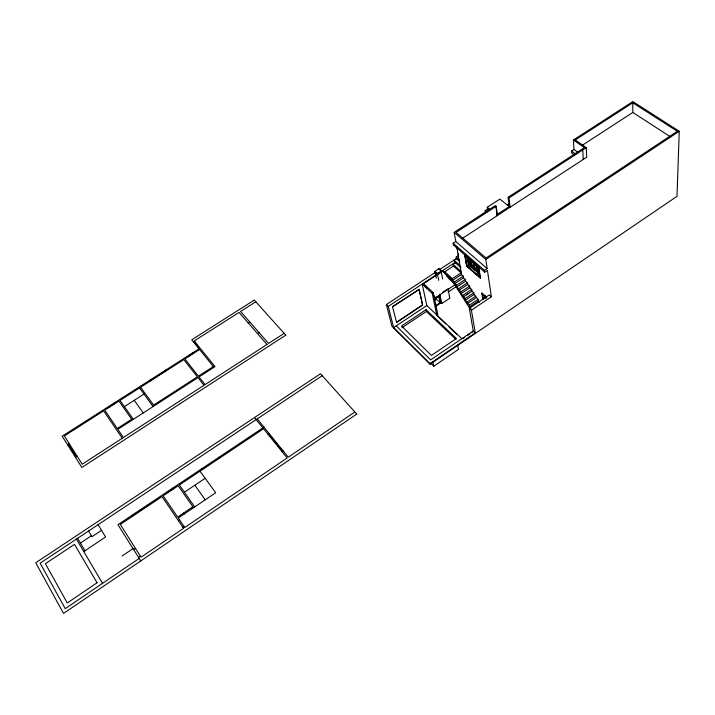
<?xml version="1.0" encoding="UTF-8"?>
<svg xmlns="http://www.w3.org/2000/svg" width="715" height="715" viewBox="0 0 715 715"><rect width="100%" height="100%" fill="white"/><g stroke="black" fill="none" stroke-linecap="round" stroke-linejoin="round"><path stroke-width="1.07" d="M578.506 152.715L573.966 149.507L573.43 139.997L632.838 101.584L679.25 131.265L677.007 196.33L430.081 364.212L391.945 326.299L386.368 304.563L435.81 272.058M430.68 363.131L433.799 366.223L458.494 349.403L457.707 345.327M138.585 557.441L140.399 556.207M182.924 527.348L184.113 526.544M139.21 558.433L65.235 608.662L40.138 563.188L322.233 375.697M354.855 411.992L288.27 457.207L257.266 418.874M462.891 338.633L464.634 337.453M467.252 335.675L469.871 333.896M471.614 332.707L473.357 331.528L469.344 308.317L489.275 294.911L491.366 296.77L471.417 310.203L475.386 333.405M430.081 364.212L429.956 363.658L475.287 332.841L473.259 330.956L430.618 359.913L396.217 325.87M133.634 549.585L135.439 548.36M178.401 520.699L179.581 519.894M281.844 451.397L282.961 450.638M122.149 555.948L133.017 548.611M470.89 307.986L469.666 306.869L469.38 305.225L478.04 299.406L474.072 294.437L473.795 292.775L471.954 291.121L471.677 289.45L469.835 287.814L469.549 286.134L467.717 284.499L467.431 282.818L465.599 281.183L465.304 279.494L463.481 277.867L463.186 276.178L461.363 274.56L461.059 272.862L453.417 266.078L453.104 264.371L455.446 262.834L454.356 261.368M469.666 306.869L478.308 301.06L478.04 299.406M469.38 305.225L465.411 300.229L465.125 298.575L473.795 292.775M465.411 300.229L474.072 294.437M267.973 434.228L269.09 433.487M467.252 301.9L475.922 296.09M184.425 492.215L205.178 478.299M482.866 299.469L481.964 292.998L482.974 299.397M467.538 303.553L476.19 297.744M101.512 530.333L91.958 536.697L88.535 531.022M434.711 299.335L439.788 295.956L439.475 295.331L440.985 302.847L441.754 303.562L449.806 298.191L447.992 288.672M480.274 278.028L478.63 266.82L464.723 254.906L466.6 266.043L480.274 278.028L478.63 266.82M465.125 298.575L461.166 293.597L460.871 291.926L469.549 286.134M461.166 293.597L469.835 287.814M263.987 427.177L117.939 524.694L140.775 560.909M132.427 515.685L150.034 503.932M167.498 492.269L173.28 488.399M462.998 295.25L471.677 289.45M463.293 296.913L471.954 291.121M466.672 294.821L468.709 293.463M83.771 551.56L105.588 536.965L98.044 524.694M445.776 323.895L436.847 315.467L437.866 314.788L433.317 292.739L423.217 283.381L426.864 287.85M434.005 299.093L439.385 295.706M434.041 299.254L439.707 295.545M460.871 291.926L456.921 286.956L456.617 285.276L465.304 279.494M436.847 315.467L432.271 293.427L422.181 284.061L426.81 305.537L393.643 327.577L429.956 363.658M434.622 300.264L436.329 299.12L440.145 302.668L435.855 305.537M448.046 292.078L456.143 286.697M456.921 286.956L465.599 281.183M479.309 274.471L477.745 273.112L477.549 269.653M491.366 296.77L487.442 270.395L484.761 272.183L484.484 270.377L487.174 268.59L485.816 259.456L454.186 232.366L495.37 205.58L496.219 206.251L497.434 215.51M426.042 309.711L401.526 326.022L431.404 355.435L456.402 338.49L426.042 309.711L426.417 311.454L455.938 339.473M458.744 288.601L467.431 282.818M401.955 327.738L426.417 311.454M459.048 290.272L467.717 284.499M80.429 543.051L91.386 535.75M435.989 306.181L440.985 302.847M449.199 278.966L449.61 278.689L443.55 271.986M456.617 285.276L452.667 280.316L452.354 278.618L461.059 272.862M432.271 293.427L433.317 292.739M467.226 257.454L468.486 265.015L471.56 267.696L470.81 261.002M452.667 280.316L461.363 274.56M473.08 261.636C476.941 274.998 470.819 267.535 471.408 260.939M485.816 259.456L679.25 131.265M454.49 281.942L463.186 276.178M419.044 289.244L422.494 304.921L396.548 322.385L422.645 305.064L419.205 289.387L392.508 306.735L396.548 322.385M454.794 283.632L463.481 277.867M476.369 265.408L477.486 271.709L475.538 270.011M442.531 292.399L447.116 289.361M419.205 289.387L392.508 306.735M477.969 267.017L479.497 276.741L467.127 265.909L468.799 264.809L479.622 274.265M459.745 261.565L456.501 258.714L456.197 256.998L458.538 255.461L458.235 253.736M434.684 271.477L439.028 268.625L441.611 270.958L437.348 274.247L434.684 271.477L437.428 273.827L438.715 280.325M434.765 271.906L436.382 278.198M438.796 269.26L439.028 268.625M439.537 269.609L456.331 258.571M454.463 261.967L454.159 260.26L456.501 258.714M437.446 273.041L437.08 274.149L435.757 272.942L436.266 272.603M437.267 273.818L441.611 270.958M437.115 274.033L438.054 273.416L438.224 274.274L440.806 272.567L440.646 271.709L441.459 271.173M393.786 328.14L388.245 306.395L436.07 274.918M440.655 271.897L455.339 262.235M423.316 283.846L436.275 275.311M440.753 272.361L442.96 270.913L455.285 284.561L435.56 297.663L433.96 295.849M470.318 309.273L450.834 278.662L445.079 273.479L444.748 271.789L453.417 266.078M507.167 204.892L509.017 203.686M484.761 272.183L453.462 245.022L453.14 243.216L455.777 241.491L454.186 232.366M496.603 214.831L509.268 206.564L508.15 197.269L584.387 147.674L573.43 139.997M462.239 238.506L586.711 157.184L586.273 147.648L575.289 139.961L632.775 102.781L677.311 131.301L486.039 257.999L456.072 232.384L496.219 206.251M485.431 212.462L485.172 210.648L487.532 209.111L487.281 207.279L499.874 199.101L510.108 207.234L509 197.93L508.15 197.269M483.072 214L484.645 212.981M509 197.93L586.273 147.648M284.168 333.333L268.59 343.432L240.58 311.454L255.8 301.775M574.225 154.824L571.625 152.974L571.517 151.097L573.966 149.507M582.359 145.225L632.829 112.452L632.775 102.781M75.45 457.278L77.148 456.188M257.516 333.556L259.062 332.555M124.419 406.629L144.01 394.072M67.576 444.802L69.266 443.72M198.43 348.089L199.485 347.419M108.859 406.96L114.32 403.475M150.016 380.675L166.05 370.433M189.341 355.552L193.282 353.031M248.185 322.885L249.732 321.902M193.765 342.315L194.811 341.645M632.829 112.452L670.545 136.887M571.517 151.097L575.852 154.181M487.281 207.279L489.82 209.343M487.532 209.111L489.23 210.487M485.172 210.648L486.861 212.024M455.777 241.491L487.174 268.59M453.14 243.216L484.484 270.377M468.924 258.07L467.637 256.944L468.96 264.899M467.771 257.749L469.701 259.429M467.816 258.017L469.746 259.697M478.496 267.517L465.501 256.185L467.127 265.909M467.905 258.544L469.835 260.224M477.227 266.65L478.532 267.785M467.95 258.812L469.88 260.492M477.263 266.909L478.576 268.054M467.994 259.08L469.925 260.76M477.307 267.178L478.621 268.322M468.039 259.348L469.97 261.029M477.352 267.446L478.657 268.581M468.075 259.617L470.014 261.297M477.397 267.714L478.701 268.849M468.119 259.876L470.059 261.556M477.432 267.973L478.746 269.117M468.164 260.144L470.104 261.824M477.477 268.241L478.782 269.385M468.209 260.412L470.139 262.092M477.522 268.509L478.827 269.644M468.253 260.671L470.184 262.351M477.557 268.777L478.871 269.913M468.298 260.939L470.229 262.62M477.602 269.037L478.907 270.181M468.343 261.207L470.273 262.888M477.647 269.305L478.952 270.44M468.388 261.467L470.318 263.147M477.683 269.573L478.996 270.708M468.432 261.735L470.363 263.415M468.477 262.003L470.407 263.683M477.772 270.1L479.729 271.807M468.522 262.262L470.452 263.942M468.566 262.53L470.488 264.21M477.852 270.627L479.157 271.772M468.611 262.789L470.533 264.47M477.897 270.896L479.202 272.031M468.647 263.057L470.577 264.738M477.942 271.155L479.247 272.299M468.691 263.317L470.622 265.006M477.977 271.423L479.282 272.558M468.736 263.585L470.667 265.265M478.022 271.682L479.327 272.826M468.781 263.853L470.711 265.533M478.067 271.95L479.372 273.085M468.825 264.112L470.756 265.792M478.103 272.209L479.408 273.353M468.87 264.371L470.792 266.06M478.147 272.478L479.452 273.613M468.915 264.639L470.836 266.32M478.192 272.737L479.488 273.881M480.382 277.956L466.698 265.971L464.83 254.835M456.197 256.998L459.441 259.84M454.159 260.26L459.825 265.247M455.446 262.834L460.978 267.714M453.104 264.371L461.005 271.369M481.856 293.07L486.727 297.226M486.754 298.003L482.625 294.33L483.304 298.691M478.308 301.06L479.542 302.168M444.748 271.789L452.354 278.618M439.108 269.055L441.7 271.387M446.312 275.722L449.61 278.689M449.744 279.243L453.668 282.774M469.344 308.317L471.417 310.203M439.788 295.956L438.849 296.216L440.279 303.321M426.81 305.537L461.908 338.669M449.02 326.961L457.144 334.629M386.368 304.563L388.245 306.395M194.292 341.985L198.958 347.758M268.536 433.853L282.407 451.022M254.504 417.542L262.879 427.919M192.987 352.674L193.577 353.398M189.046 355.185L189.627 355.918M165.764 370.057L166.327 370.808M219.094 457.153L219.746 458.02M149.739 380.291L150.293 381.05M202.068 468.522L202.711 469.406M140.614 387.235L153.609 405.092L197.367 376.859L183.827 359.627L120.04 400.382L133.33 419.339M139.541 387.923L153.09 406.585M200.021 471.194L215.68 492.751L178.294 518.009L184.756 527.5L287.144 457.975L263.558 428.75L179.367 484.993L194.73 506.908M134.232 400.337L143.232 412.948M194.829 485.235L205.232 499.812M191.745 507.561L192.389 508.49M114.051 403.081L114.588 403.859M172.967 487.952L173.593 488.854M183.532 513.102L184.175 514.031M108.591 406.567L109.127 407.353M167.185 491.813L167.802 492.715M149.73 503.467L150.338 504.388M132.132 515.22L132.731 516.15M68.417 444.256L76.299 456.733M77.604 538.288L84.978 550.747M76.407 539.083L102.54 583.324M432.897 362.192L433.799 366.223M435.596 272.174L435.757 272.942M439.85 294.071L441.754 303.562M441.155 271.378L442.63 278.966M456.662 246.532L461.595 274.766M467.538 257.239L467.905 259.402M468.262 261.565L468.62 263.728M470.318 260.135L471.56 267.696M469.666 259.161L470.881 266.588M471.31 261.011L472.347 267.383M474.242 262.646L475.439 270.082M473.562 261.538L474.957 270.19M473.187 261.574L474.385 269.001M477.057 265.578L478.228 273.005M476.86 265.328L477.2 267.49M476.369 264.461L477.745 273.112M484.609 295.375L485.11 298.602M485.431 296.099L485.762 298.253M495.906 206.456L497.122 215.716M582.788 149.918L583.252 159.436M183.576 528.305L141.025 557.2L120.317 524.444L162.001 496.594L183.576 528.305M356.731 414.083L63.537 613.416L35.75 562.768L320.481 373.748L356.731 414.083M97.052 582.788L67.264 602.986L45.42 563.688L74.485 544.338L97.052 582.788M192.907 506.765L177.651 517.07L163.163 495.826L178.214 485.762L192.907 506.765M122.292 438.25L82.225 464.214L64.35 435.953L103.648 410.848L122.292 438.25M203.99 385.296L123.409 437.526L117.832 429.34L197.966 377.627L203.99 385.296M267.026 344.451L205.071 384.599L199.038 376.93L215.009 366.625L194.23 340.93L239.051 312.428L267.026 344.451M285.794 335.147L81.859 467.458L62.169 436.213L199.02 348.822L191.745 339.804L254.272 300.077L285.794 335.147M131.667 419.249L117.278 428.526L104.748 410.151L118.949 401.079L131.667 419.249M213.347 366.554L198.439 376.17L184.881 358.957L199.61 349.546L213.347 366.554"/></g></svg>
